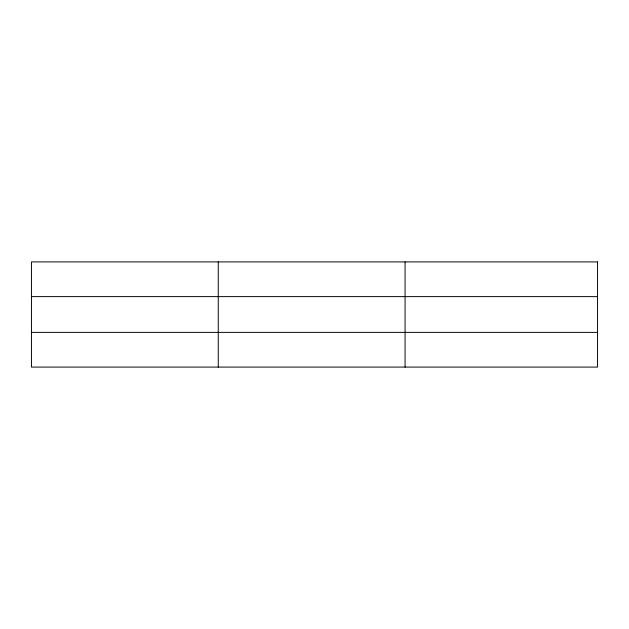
<?xml version="1.0" encoding="UTF-8"?>
<svg xmlns="http://www.w3.org/2000/svg" width="629" height="629" viewBox="0 0 629 629"><rect width="100%" height="100%" fill="white"/><g stroke="black" fill="none" stroke-linecap="round" stroke-linejoin="round"><path stroke-width="0.94" d="M218.263 261.908L218.263 367.092M405.076 261.908L405.076 367.092M31.45 296.621L597.55 296.621M31.45 332.379L597.55 332.379M597.55 261.908L597.55 367.092L31.45 367.092L31.45 261.908L597.55 261.908"/></g></svg>
